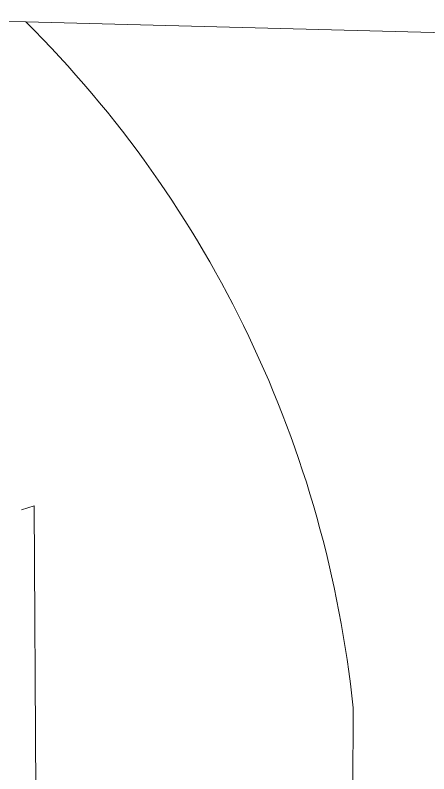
# Model space of a CAD drawing. Header units: millimetres. Extents: x 930469 to 1523124, y -120375 to 411163.
# Drawn here: x 1417181 to 1423374, y 218383 to 229728 of the extents above; entities that cross this region are included whole.
import ezdxf

# ---------------------------------------------------------------- set-up
doc = ezdxf.new("R2010")
doc.units = ezdxf.units.MM
doc.layers.add('DANCU', color=8, linetype='Continuous', lineweight=0)
doc.layers.add('GIAOTHONG', color=8, linetype='Continuous', lineweight=0)

msp = doc.modelspace()

# ---------------------------------------------------------------- linework, layer by layer
at = {"layer": 'DANCU'}
msp.add_line((1417466.9, 222388.4), (1417928.6, 145237.9), dxfattribs=at)
msp.add_lwpolyline([(1417275.7, 222329.7), (1417466.9, 222388.4)], dxfattribs=at)
at = {"layer": 'GIAOTHONG'}
for p, q in [((1411329.8, 229727.9), (1417340.1, 229628.8)), ((1417340.1, 229628.8), (1438466.3, 229080.8)), ((1422231.7, 212266.8), (1422240.2, 219367.7))]:
    msp.add_line(p, q, dxfattribs=at)
msp.add_arc((1405433.7, 217642.4), 16894.9, 5.86116, 45.19176, dxfattribs=at)

doc.saveas('drawing.dxf')
